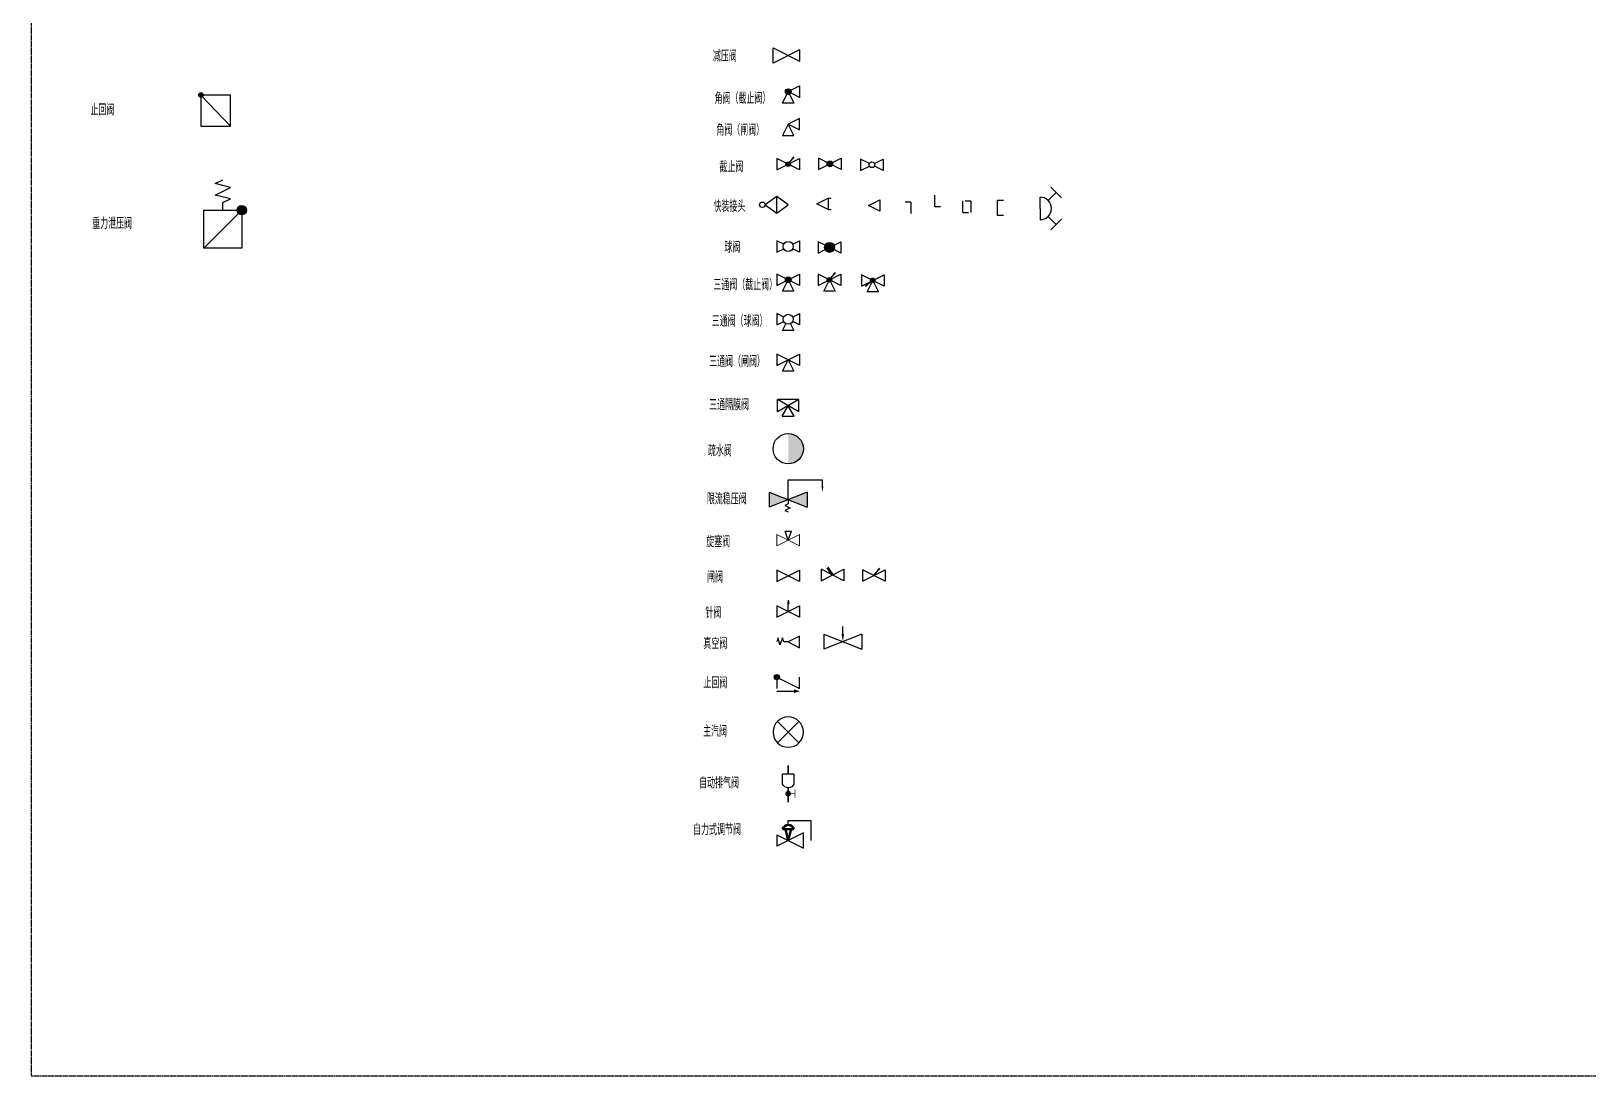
# Model space of a CAD drawing. Header units: millimetres. Extents: x -27 to 1485, y -28 to 650.
# Drawn here: x -27.5 to 383.1, y -27.5 to 248.1 of the extents above; entities that cross this region are included whole.
import ezdxf

# ---------------------------------------------------------------- set-up
doc = ezdxf.new("R2010")
doc.units = ezdxf.units.MM
doc.linetypes.add('ACAD_ISO03W100', pattern=[30, 12, -18])
doc.linetypes.add('HIDDEN2', pattern=[0.1875, 0.125, -0.0625])
for name, color, linetype in [('0-阀门', 3, 'Continuous'), ('H_阀门', 7, 'Continuous'), ('机械', 7, 'Continuous'), ('系统阀门', 1, 'Continuous')]:
    doc.layers.add(name, color=color, linetype=linetype)
doc.layers.add('2-工艺图例', color=7, linetype='Continuous', lineweight=18)
doc.layers.add('未打印', color=41, linetype='HIDDEN2', plot=False)
doc.styles.add('HZ', font='txt_____.ttf', dxfattribs={"width": 0.8, "height": 3, "bigfont": 'hztxtc.shx'})
doc.styles.add('ROMAND', font='romand.shx', dxfattribs={"width": 0.7, "height": 3, "bigfont": 'gbcbig.shx'})

# ---------------------------------------------------------------- blocks, each defined once
blk = doc.blocks.new('CNPE暖通止回阀VAN')
at = {"linetype": 'ByBlock', "lineweight": -2}
h = blk.add_hatch(color=0, dxfattribs=at)
h.dxf.hatch_style = 1
h.paths.add_polyline_path([(-3.46, 4.56, 0.661181), (-4.48, 4.12, 0.203962), (-4.29, 3.69)])
h.paths.add_polyline_path([(-3.27, 4.12, 0.203962), (-3.46, 4.56), (-4.29, 3.69, 0.661181)])
at = {"color": 0, "linetype": 'ByBlock', "lineweight": -2}
for p, q in [((3.88, 4.12), (-3.88, 4.12)), ((3.88, -4.12), (-3.88, 4.12)), ((-3.88, 4.12), (-3.88, -4.12)), ((3.88, -4.12), (3.88, 4.12)), ((-3.88, -4.12), (3.88, -4.12))]:
    blk.add_line(p, q, dxfattribs=at)
blk.add_circle((-3.88, 4.12), 0.6, dxfattribs=at)
blk = doc.blocks.new('重力泄压阀')
at = {"color": 0, "linetype": 'ByBlock'}
for p, q in [((-2, 12), (0, 13)), ((2, 11), (-2, 12)), ((-2, 9), (2, 11)), ((2, 8), (-2, 9)), ((0, 7), (2, 8)), ((0, 5), (0, 7))]:
    blk.add_line(p, q, dxfattribs=at)
at = {"color": 0}
for p, q in [((5, 5), (-5, -5)), ((-5, 5), (5, 5)), ((-5, -5), (-5, 5)), ((5, 5), (5, -5)), ((5, -5), (-5, -5))]:
    blk.add_line(p, q, dxfattribs=at)
for radius in [1.25, 1.12, 1, 0.875, 0.75, 0.625, 0.5, 0.375, 0.25, 0.125]:
    blk.add_circle((5, 5), radius, dxfattribs=at)
blk = doc.blocks.new('CNPE背压调节阀')
at = {"color": 0, "linetype": 'ByBlock'}
for p, q in [((-4, -2), (-4, 2)), ((-4, 2), (3, -1.5)), ((3, 1.5), (-4, -2))]:
    blk.add_line(p, q, dxfattribs=at)
at = {"color": 0, "linetype": 'ByBlock', "lineweight": -2}
blk.add_line((3, 1.5), (3, -1.5), dxfattribs=at)
blk = doc.blocks.new('角阀')
at = {"linetype": 'ByBlock', "lineweight": -2}
h = blk.add_hatch(color=0, dxfattribs=at)
h.paths.add_polyline_path([(0, 0), (-0.67, -0.34, 0.791418), (0.75, 0, 0.284079), (0.34, 0.67)])
h.paths.add_polyline_path([(0.34, 0.67, 0.236068), (-0.34, 0.67), (0, 0)])
h.paths.add_polyline_path([(-0.34, 0.67, 0.162278), (-0.67, 0.34), (0, 0)], flags=16)
h.paths.add_polyline_path([(-0.67, 0.34, 0.116434), (-0.75, 0, 0.116434), (-0.67, -0.34), (0, 0)])
at = {"color": 0, "linetype": 'ByBlock', "lineweight": -2}
for p, q in [((-1.5, -3), (0, 0)), ((0, 0), (3, 1.5)), ((0, 0), (1.5, -3)), ((3, -1.5), (0, 0)), ((3, 1.5), (3, -1.5)), ((1.5, -3), (-1.5, -3))]:
    blk.add_line(p, q, dxfattribs=at)
blk.add_circle((0, 0), 0.75, dxfattribs=at)
blk = doc.blocks.new('安全阀')
at = {"color": 0, "linetype": 'ByBlock', "lineweight": -2}
for p, q in [((0, 0), (-1.5, -3)), ((3, 1.5), (0, 0)), ((0, 0), (3, -1.5)), ((1.5, -3), (0, 0)), ((3, -1.5), (3, 1.5)), ((-1.5, -3), (1.5, -3))]:
    blk.add_line(p, q, dxfattribs=at)
blk = doc.blocks.new('CNPE带引漏接管的截止阀')
h = blk.add_hatch(color=256)
h.dxf.hatch_style = 1
h.paths.add_polyline_path([(0.6, 0, 1), (-0.6, 0, 1)])
at = {"linetype": 'ByBlock', "lineweight": -2}
h = blk.add_hatch(color=0, dxfattribs=at)
h.paths.add_polyline_path([(1.5, 1.88), (1.04, 1.48), (1.13, 1.41)])
h.paths.add_polyline_path([(1.5, 1.88), (1.13, 1.41), (1.22, 1.34)])
at = {"color": 0, "linetype": 'ByBlock', "lineweight": -2}
for p, q in [((-3, 1.5), (-3, -1.5)), ((-0.54, 0.27), (-3, 1.5)), ((0, 0), (1.5, 1.88)), ((0.54, 0.27), (3, 1.5)), ((1.5, 1.88), (1.04, 1.48)), ((1.5, 1.88), (1.22, 1.34)), ((3, 1.5), (3, -1.5)), ((-3, -1.5), (-0.54, -0.27)), ((3, -1.5), (0.54, -0.27))]:
    blk.add_line(p, q, dxfattribs=at)
blk.add_circle((0, 0), 0.6, dxfattribs=at)
blk = doc.blocks.new('截止阀')
at = {"linetype": 'ByBlock', "lineweight": -2}
h = blk.add_hatch(color=0, dxfattribs=at)
h.paths.add_polyline_path([(0, 0), (-0.67, -0.34, 0.791418), (0.75, 0, 0.284079), (0.34, 0.67)])
h.paths.add_polyline_path([(0.34, 0.67, 0.236068), (-0.34, 0.67), (0, 0)])
h.paths.add_polyline_path([(-0.34, 0.67, 0.162278), (-0.67, 0.34), (0, 0)], flags=16)
h.paths.add_polyline_path([(-0.67, 0.34, 0.116434), (-0.75, 0, 0.116434), (-0.67, -0.34), (0, 0)])
blk.add_hatch(color=0, dxfattribs=at).paths.add_polyline_path([(0.34, 0.67, 0.236068), (-0.34, 0.67), (0, 0)])
at = {"color": 0, "linetype": 'ByBlock', "lineweight": -2}
for p, q in [((-3, 1.5), (-3, -1.5)), ((3, -1.5), (-3, 1.5)), ((-3, -1.5), (3, 1.5)), ((3, 1.5), (3, -1.5))]:
    blk.add_line(p, q, dxfattribs=at)
blk.add_circle((0, 0), 0.75, dxfattribs=at)
blk = doc.blocks.new('CNPE截止阀常开')
at = {"color": 0, "linetype": 'ByBlock', "lineweight": -2}
for p, q in [((-3, 1.5), (-3, -1.5)), ((-0.67, 0.34), (-3, 1.5)), ((0.67, 0.34), (3, 1.5)), ((3, 1.5), (3, -1.5)), ((-3, -1.5), (-0.67, -0.34)), ((3, -1.5), (0.67, -0.34))]:
    blk.add_line(p, q, dxfattribs=at)
blk.add_circle((0, 0), 0.75, dxfattribs=at)
blk = doc.blocks.new('CNPE事故后取样快装接头')
for p, q in [((-3.0492, 2.178), (-6.0984, 0)), ((-6.0984, 0), (-3.0492, -2.178)), ((-3.0492, -2.178), (-3.0492, 2.178)), ((0, 0), (-3.0492, 2.178)), ((-3.0492, -2.178), (0, 0))]:
    blk.add_line(p, q)
blk.add_circle((-6.8184, 0), 0.72)
blk = doc.blocks.new('CNPE快装接头1')
at = {"color": 0, "linetype": 'ByBlock', "lineweight": -2}
for p, q in [((0, 0), (3, 1.5)), ((3, -1.5), (0, 0)), ((3, 1.5), (3.75, 1.5)), ((3, 1.5), (3, -1.5)), ((3, -1.5), (3.75, -1.5))]:
    blk.add_line(p, q, dxfattribs=at)
blk = doc.blocks.new('CNPE快装接头2')
at = {"color": 0, "linetype": 'ByBlock', "lineweight": -2}
for p, q in [((0, 0), (3, 1.5)), ((3, -1.5), (0, 0)), ((3, 1.5), (3, -1.5))]:
    blk.add_line(p, q, dxfattribs=at)
blk = doc.blocks.new('CNPE快装接头3')
at = {"color": 0, "linetype": 'ByBlock', "lineweight": -2}
for q in [(-1.5, 1.5), (0, -1.5)]:
    blk.add_line((0, 1.5), q, dxfattribs=at)
blk = doc.blocks.new('CNPE快装接头4')
at = {"color": 0, "linetype": 'ByBlock', "lineweight": -2}
for q in [(0, 1.5), (1.5, -1.5)]:
    blk.add_line((0, -1.5), q, dxfattribs=at)
blk = doc.blocks.new('CNPE快装接头5')
at = {"color": 0, "linetype": 'ByBlock', "lineweight": -2}
for p, q in [((-1.0625, -1.5), (-1.0625, 1.5)), ((1.0625, 1.5), (-0.4375, 1.5)), ((1.0625, 1.5), (1.0625, -1.5)), ((-1.0625, -1.5), (0.4375, -1.5))]:
    blk.add_line(p, q, dxfattribs=at)
blk = doc.blocks.new('CNPE快装接头6')
at = {"color": 0, "linetype": 'ByBlock'}
for p, q in [((0, -2), (0, 2)), ((0, 2), (1.6, 2)), ((1.6, -2), (0, -2))]:
    blk.add_line(p, q, dxfattribs=at)
blk = doc.blocks.new('CNPE消防水系统快装接头')
at = {"linetype": 'ByBlock'}
for p, q in [((2.12, 2.12), (4.24, 4.24)), ((4.24, 4.24), (2.83, 5.66)), ((2.83, 5.66), (5.66, 2.83)), ((0, 0), (0, 3)), ((0, 0), (0, -3)), ((2.12, -2.12), (4.24, -4.24)), ((4.24, -4.24), (5.66, -2.83)), ((4.24, -4.24), (2.83, -5.66))]:
    blk.add_line(p, q, dxfattribs=at)
blk.add_arc((0, 0), 3, 270, 90, dxfattribs=at)
blk = doc.blocks.new('球阀')
at = {"color": 0, "linetype": 'ByBlock', "lineweight": -2}
for p, q in [((-1.17, 0.59), (-3, 1.5)), ((-3, 1.5), (-3, -1.5)), ((1.17, 0.59), (3, 1.5)), ((3, 1.5), (3, -1.5)), ((-3, -1.5), (-1.17, -0.59)), ((3, -1.5), (1.17, -0.59))]:
    blk.add_line(p, q, dxfattribs=at)
blk.add_circle((0, 0), 1.31, dxfattribs=at)
blk = doc.blocks.new('球阀（实心）')
h = blk.add_hatch(color=256)
h.dxf.hatch_style = 1
h.paths.add_polyline_path([(1.31, 0, 1), (-1.31, 0, 1)])
at = {"color": 0, "linetype": 'ByBlock', "lineweight": -2}
for p, q in [((-1.17, 0.59), (-3, 1.5)), ((-3, 1.5), (-3, -1.5)), ((1.17, 0.59), (3, 1.5)), ((3, 1.5), (3, -1.5)), ((-3, -1.5), (-1.17, -0.59)), ((3, -1.5), (1.17, -0.59))]:
    blk.add_line(p, q, dxfattribs=at)
blk.add_circle((0, 0), 1.31, dxfattribs=at)
blk = doc.blocks.new('三通阀3')
at = {"linetype": 'ByBlock', "lineweight": -2}
h = blk.add_hatch(color=0, dxfattribs=at)
h.paths.add_polyline_path([(0, 0), (-0.67, -0.34, 0.791418), (0.75, 0, 0.284079), (0.34, 0.67)])
h.paths.add_polyline_path([(0.34, 0.67, 0.236068), (-0.34, 0.67), (0, 0)])
h.paths.add_polyline_path([(-0.34, 0.67, 0.162278), (-0.67, 0.34), (0, 0)], flags=16)
h.paths.add_polyline_path([(-0.67, 0.34, 0.116434), (-0.75, 0, 0.116434), (-0.67, -0.34), (0, 0)])
at = {"color": 0, "linetype": 'ByBlock', "lineweight": -2}
for p, q in [((0, 0), (-3, 1.5)), ((-3, 1.5), (-3, -1.5)), ((-3, -1.5), (0, 0)), ((-1.5, -3), (0, 0)), ((0, 0), (3, 1.5)), ((3, -1.5), (0, 0)), ((0, 0), (1.5, -3)), ((3, 1.5), (3, -1.5)), ((1.5, -3), (-1.5, -3))]:
    blk.add_line(p, q, dxfattribs=at)
blk.add_circle((0, 0), 0.75, dxfattribs=at)
blk = doc.blocks.new('CNPE带引漏接管的三通截止阀')
at = {"linetype": 'ByBlock', "lineweight": -2}
h = blk.add_hatch(color=0, dxfattribs=at)
h.dxf.hatch_style = 1
h.paths.add_polyline_path([(0.42, 0.43, 0.661181), (-0.6, 0, 0.203962), (-0.42, -0.43)])
h.paths.add_polyline_path([(0.6, 0, 0.203962), (0.42, 0.43), (-0.42, -0.43, 0.661181)])
h = blk.add_hatch(color=0, dxfattribs=at)
h.paths.add_polyline_path([(1.5, 1.88), (1.04, 1.48), (1.13, 1.41)])
h.paths.add_polyline_path([(1.5, 1.88), (1.13, 1.41), (1.22, 1.34)])
at = {"color": 0, "linetype": 'ByBlock', "lineweight": -2}
for p, q in [((-3, 1.5), (-3, -1.5)), ((0, 0), (-3, 1.5)), ((-3, -1.5), (0, 0)), ((-1.5, -3), (0, 0)), ((0, 0), (1.5, 1.88)), ((0, 0), (3, 1.5)), ((3, -1.5), (0, 0)), ((0, 0), (1.5, -3)), ((1.5, 1.88), (1.04, 1.48)), ((1.5, 1.88), (1.22, 1.34)), ((3, 1.5), (3, -1.5)), ((1.5, -3), (-1.5, -3))]:
    blk.add_line(p, q, dxfattribs=at)
blk.add_circle((0, 0), 0.6, dxfattribs=at)
blk = doc.blocks.new('CNPE带引漏接管的三通截止阀2')
at = {"linetype": 'ByBlock', "lineweight": -2}
h = blk.add_hatch(color=0, dxfattribs=at)
h.dxf.hatch_style = 1
h.paths.add_polyline_path([(0.42, 0.43, 0.661181), (-0.6, 0, 0.203962), (-0.42, -0.43)])
h.paths.add_polyline_path([(0.6, 0, 0.203962), (0.42, 0.43), (-0.42, -0.43, 0.661181)])
h = blk.add_hatch(color=0, dxfattribs=at)
h.paths.add_polyline_path([(-1.88, -1.5), (-1.48, -1.04), (-1.41, -1.13)])
h.paths.add_polyline_path([(-1.88, -1.5), (-1.41, -1.13), (-1.34, -1.22)])
at = {"color": 0, "linetype": 'ByBlock', "lineweight": -2}
for p, q in [((-3, 1.5), (-3, -1.5)), ((0, 0), (-3, 1.5)), ((0, 0), (3, 1.5)), ((3, 1.5), (3, -1.5)), ((-3, -1.5), (0, 0)), ((0, 0), (-1.88, -1.5)), ((-1.88, -1.5), (-1.48, -1.04)), ((-1.88, -1.5), (-1.34, -1.22)), ((-1.5, -3), (0, 0)), ((1.5, -3), (-1.5, -3)), ((3, -1.5), (0, 0)), ((0, 0), (1.5, -3))]:
    blk.add_line(p, q, dxfattribs=at)
blk.add_circle((0, 0), 0.6, dxfattribs=at)
blk = doc.blocks.new('三通阀2')
at = {"color": 0, "linetype": 'ByBlock', "lineweight": -2}
for p, q in [((-1.17, 0.59), (-3, 1.5)), ((-3, 1.5), (-3, -1.5)), ((1.17, 0.59), (3, 1.5)), ((3, 1.5), (3, -1.5)), ((-3, -1.5), (-1.17, -0.59)), ((-1.5, -3), (-0.59, -1.17)), ((1.5, -3), (-1.5, -3)), ((0.59, -1.17), (1.5, -3)), ((3, -1.5), (1.17, -0.59))]:
    blk.add_line(p, q, dxfattribs=at)
blk.add_circle((0, 0), 1.31, dxfattribs=at)
blk = doc.blocks.new('三通阀')
at = {"color": 0, "linetype": 'ByBlock', "lineweight": -2}
for p, q in [((-3, 1.5), (-3, -1.5)), ((0, 0), (-3, 1.5)), ((-3, -1.5), (0, 0)), ((-1.5, -3), (0, 0)), ((0, 0), (3, 1.5)), ((3, -1.5), (0, 0)), ((0, 0), (1.5, -3)), ((3, 1.5), (3, -1.5)), ((1.5, -3), (-1.5, -3))]:
    blk.add_line(p, q, dxfattribs=at)
blk = doc.blocks.new('三通隔膜阀')
at = {"color": 7}
blk.add_line((2.8, 1.6), (-2.8, 1.6), dxfattribs=at)
at = {"layer": '0-阀门', "color": 7}
for p, q in [((-2.8, -1.6), (-2.8, 1.6)), ((2.8, 1.6), (-2.8, -1.6)), ((2.8, -1.6), (-2.8, 1.6)), ((-1.6, -2.8), (0, 0)), ((1.6, -2.8), (0, 0)), ((2.8, -1.6), (2.8, 1.6)), ((-1.6, -2.8), (1.6, -2.8))]:
    blk.add_line(p, q, dxfattribs=at)
blk = doc.blocks.new('CNPETFA疏水阀')
at = {"linetype": 'ByBlock'}
blk.add_hatch(color=0, dxfattribs=at).paths.add_polyline_path([(0, 4), (0, -4, 1)])
at = {"color": 0, "linetype": 'ByBlock'}
blk.add_circle((0, 0), 4, dxfattribs=at)
blk = doc.blocks.new('限流稳压阀')
h = blk.add_hatch(color=256)
h.paths.add_polyline_path([(-5, 2), (-5, -2), (0, 0)])
h.paths.add_polyline_path([(5, 2), (0, 0), (5, -2)])
for p, q in [((0, 0), (0, 5.26)), ((0, 5.26), (9.02, 5.26)), ((9.02, 3.5), (9.02, 5.26)), ((0, 0), (0, -1.11)), ((0, -1.11), (-0.86, -1.53)), ((-0.86, -1.53), (0.53, -2.18)), ((0.53, -2.18), (-0.86, -2.81)), ((-0.86, -2.81), (-0.06, -3.21))]:
    blk.add_line(p, q)
at = {"ltscale": 0.7}
for p, q in [((-5, 2), (-5, -2)), ((-5, 2), (5, -2)), ((5, 2), (-5, -2)), ((5, 2), (5, -2))]:
    blk.add_line(p, q, dxfattribs=at)
blk.add_solid([(9.27, 3.5), (9.02, 2), (8.77, 3.5)])
blk = doc.blocks.new('旋塞阀')
for points in [[(0, 0), (-0.84, 2.32)], [(-0.84, 2.32), (0.84, 2.32)], [(0, 0), (0.84, 2.32)]]:
    blk.add_lwpolyline(points)
at = {"layer": '2-工艺图例'}
for points in [[(-3, 1.5), (-3, -1.5)], [(-3, 1.5), (3, -1.5)], [(-3, -1.5), (3, 1.5)], [(3, -1.5), (3, 1.5)]]:
    blk.add_lwpolyline(points, dxfattribs=at)
blk = doc.blocks.new('闸阀')
at = {"color": 0, "linetype": 'ByBlock', "lineweight": -2}
for p, q in [((-3, 1.5), (-3, -1.5)), ((3, -1.5), (-3, 1.5)), ((-3, -1.5), (3, 1.5)), ((3, 1.5), (3, -1.5))]:
    blk.add_line(p, q, dxfattribs=at)
blk = doc.blocks.new('注水型')
at = {"linetype": 'ACAD_ISO03W100', "lineweight": 50}
h = blk.add_hatch(color=256, dxfattribs=at)
h.paths.add_polyline_path([(0, 0), (-0.23, 0.56), (-0.32, 0.5)])
h.paths.add_polyline_path([(0, 0), (-0.32, 0.5), (-0.42, 0.43)])
for p, q in [((-1.31, 2.01), (0, 0)), ((-0.23, 0.56), (-0.32, 0.5)), ((0, 0), (-0.23, 0.56))]:
    blk.add_line(p, q, dxfattribs=at)
blk = doc.blocks.new('CNPE带注水型填料函的阀门')
at = {"color": 0, "linetype": 'ByBlock', "lineweight": -2}
for p, q in [((-3, 1.5), (-3, -1.5)), ((3, -1.5), (-3, 1.5)), ((-3, -1.5), (3, 1.5)), ((-0.42, 0.43), (-0.32, 0.5)), ((0, 0), (-0.42, 0.43)), ((3, 1.5), (3, -1.5))]:
    blk.add_line(p, q, dxfattribs=at)
blk.add_blockref('注水型', (0, 0), dxfattribs=at)
blk = doc.blocks.new('CNPE带引漏接管的闸阀')
at = {"linetype": 'ByBlock', "lineweight": -2}
h = blk.add_hatch(color=0, dxfattribs=at)
h.paths.add_polyline_path([(1.5, 1.87), (1.04, 1.48), (1.13, 1.41)])
h.paths.add_polyline_path([(1.5, 1.87), (1.13, 1.41), (1.22, 1.34)])
at = {"color": 0, "linetype": 'ByBlock', "lineweight": -2}
for p, q in [((-3, 1.5), (-3, -1.5)), ((3, -1.5), (-3, 1.5)), ((-3, -1.5), (3, 1.5)), ((0, 0), (1.5, 1.87)), ((1.5, 1.87), (1.04, 1.48)), ((1.5, 1.87), (1.22, 1.34)), ((3, 1.5), (3, -1.5))]:
    blk.add_line(p, q, dxfattribs=at)
blk = doc.blocks.new('针阀')
at = {"linetype": 'ByBlock', "lineweight": -2}
blk.add_hatch(color=0, dxfattribs=at).paths.add_polyline_path([(0, 3), (-0.14, 2.05), (0, 2.05), (0.14, 2.05)])
at = {"color": 0, "linetype": 'ByBlock', "lineweight": -2}
for p, q in [((-3, 1.5), (-3, -1.5)), ((-3, -1.5), (3, 1.5)), ((3, -1.5), (-3, 1.5)), ((0, 3), (-0.14, 2.05)), ((-0.14, 2.05), (0, 2.05)), ((0, 3), (0.14, 2.05)), ((0, 0), (0, 2.05)), ((0.14, 2.05), (0, 2.05)), ((3, 1.5), (3, -1.5))]:
    blk.add_line(p, q, dxfattribs=at)
blk = doc.blocks.new('CNPE真空阀')
at = {"color": 0}
for p, q in [((-2.625, 1.125), (-3, 0)), ((-2.25, -0.75), (-2.625, 1.125)), ((-1.5, 1.125), (-2.25, -0.75)), ((-1.125, 0), (-1.5, 1.125)), ((0, 0), (-1.125, 0)), ((3, 1.5), (0, 0)), ((0, 0), (3, -1.5)), ((3, -1.5), (3, 1.5))]:
    blk.add_line(p, q, dxfattribs=at)
blk = doc.blocks.new('真空阀_')
at = {"ltscale": 0.7}
for p, q in [((-5, 2), (-5, -2)), ((-5, 2), (5, -2)), ((5, 2), (-5, -2)), ((0, 2), (0, 4)), ((5, 2), (5, -2))]:
    blk.add_line(p, q, dxfattribs=at)
blk.add_solid([(0.33, 2), (0, 0), (-0.33, 2)], dxfattribs=at)
blk = doc.blocks.new('止回阀')
at = {"linetype": 'ByBlock', "lineweight": -2}
for points in [[(-3, 1.5), (-2.37, 1.18, 0.116434), (-2.29, 1.5, 1), (-3.71, 1.5, 0.414214), (-3, 0.79)], [(-2.37, 1.18), (-3, 1.5), (-3, 0.79, 0.284079)]]:
    blk.add_hatch(color=0, dxfattribs=at).paths.add_polyline_path(points)
h = blk.add_hatch(color=0, dxfattribs=at)
h.paths.add_polyline_path([(-3, 1.5), (-2.66, 1.33, 0.116434), (-2.62, 1.5, 1), (-3.38, 1.5, 0.414214), (-3, 1.12)])
h.paths.add_polyline_path([(-2.66, 1.33), (-3, 1.5), (-3, 1.12, 0.284079)], flags=16)
at = {"color": 0, "linetype": 'ByBlock', "lineweight": -2}
for p, q in [((-3, 1.5), (-3, -1.5)), ((-3, 1.5), (3, -1.5)), ((3, -1.5), (3, 1.5)), ((-3, -2.19), (1.52, -2.19))]:
    blk.add_line(p, q, dxfattribs=at)
blk.add_lwpolyline([(1.52, -2.19, 1, 0, 0), (3.02, -2.19, 0, 0, 0)], format="xyseb", dxfattribs=at)
blk.add_circle((-3, 1.5), 0.708, dxfattribs=at)
blk = doc.blocks.new('主汽阀')
at = {"ltscale": 0.7}
for p, q in [((-2.83, -2.83), (2.83, 2.83)), ((2.83, -2.83), (-2.83, 2.83))]:
    blk.add_line(p, q, dxfattribs=at)
blk.add_ellipse((0, 0), major_axis=(-2.83, 2.83), ratio=1, start_param=3.926991, end_param=10.210176, dxfattribs=at)
blk = doc.blocks.new('自动排气阀')
for points, const_width in [([(0, 3.72), (0, 5.97)], 0.45), ([(0, 0), (0, -3.77)], 0.45), ([(0, -1.53), (1.8, -1.53)], 0.225), ([(1.8, -0.34), (1.8, -2.58)], 0.225)]:
    blk.add_lwpolyline(points, dxfattribs=dict(const_width=const_width))
blk.add_lwpolyline([(-1.5, 3.72), (1.5, 3.72), (1.5, 1.02, -0.683235), (-1.5, 1.02), (-1.5, 3.72)], format="xyb")
at = {"const_width": 0.75}
blk.add_lwpolyline([(-0.38, -1.53, 1), (0.38, -1.53, 1)], format="xyb", close=True, dxfattribs=at)
at = {"style": 'HZ', "width": 0.7, "flags": 1}
for tag in ['WHAT', 'SPEC', 'UNIT']:
    blk.add_attdef(tag, (0, -3.77), '', height=0.000015, dxfattribs=at)
blk = doc.blocks.new('自力式调节阀')
at = {"color": 0, "extrusion": (1.22465e-16, 0, -1)}
for p, q in [((0, 4.125), (0, 5.25)), ((0, 5.25), (6, 5.25)), ((6, 5.25), (6, 0))]:
    blk.add_line(p, q, dxfattribs=at)
at = {"color": 0, "linetype": 'ByBlock', "extrusion": (1.22465e-16, 0, -1)}
for p, q in [((4, 2), (-3, -1.5)), ((-3, 1.5), (4, -2)), ((4, -2), (4, 2))]:
    blk.add_line(p, q, dxfattribs=at)
at = {"color": 0, "linetype": 'ByBlock', "lineweight": -2, "extrusion": (1.22465e-16, 0, -1)}
blk.add_line((-3, 1.5), (-3, -1.5), dxfattribs=at)
at = {"color": 0, "lineweight": 50, "extrusion": (1.22465e-16, 0, -1)}
for p, q in [((1.5, 3), (-1.5, 3)), ((0, 0), (-0.75, 3)), ((0.75, 3), (0, 0))]:
    blk.add_line(p, q, dxfattribs=at)
blk.add_arc((0, 2.5625), 1.5625, 16.260205, 163.739795, dxfattribs=at)

msp = doc.modelspace()

# ---------------------------------------------------------------- linework, layer by layer
at = {"layer": '未打印'}
msp.add_lwpolyline([(-27.49, -27.5), (778.51, -27.5), (778.51, 546.5), (-27.49, 546.5)], close=True, dxfattribs=at)

# ---------------------------------------------------------------- block references
for name, p in [('重力泄压阀', (23.07, 195.87)), ('限流稳压阀', (172.18, 124.49)), ('主汽阀', (172.18, 63.18)), ('自力式调节阀', (172.18, 34.58))]:
    msp.add_blockref(name, p)
at = {"layer": 'H_阀门'}
msp.add_blockref('CNPE暖通止回阀VAN', (21.17, 227.13), dxfattribs=at)
at = {"layer": '机械', "linetype": 'ByBlock'}
for name, p in [('CNPE消防水系统快装接头', (238.58, 201.32)), ('CNPE事故后取样快装接头', (172.18, 202.29)), ('CNPE快装接头1', (179.72, 202.51)), ('CNPE快装接头2', (193.37, 202.14)), ('CNPE快装接头3', (204.52, 201.48)), ('CNPE快装接头4', (210.88, 203.32)), ('CNPE快装接头5', (219.29, 201.77)), ('CNPE快装接头6', (227.34, 201.48))]:
    msp.add_blockref(name, p, dxfattribs=at)
at = {"layer": '机械'}
for name, p in [('真空阀_', (186.58, 87.04)), ('CNPE真空阀', (172.18, 86.96))]:
    msp.add_blockref(name, p, dxfattribs=at)
at = {"layer": '系统阀门', "linetype": 'ByBlock'}
for name, p in [('CNPE背压调节阀', (172.18, 241.67)), ('CNPETFA疏水阀', (172.18, 137.94)), ('旋塞阀', (172.18, 113.85))]:
    msp.add_blockref(name, p, dxfattribs=at)
at = {"layer": '系统阀门'}
for name, p in [('角阀', (172.18, 232.14)), ('安全阀', (172.18, 223.58)), ('CNPE带引漏接管的截止阀', (172.18, 213)), ('截止阀', (183.18, 213.08)), ('CNPE截止阀常开', (194.26, 212.86)), ('球阀', (172.18, 191.29)), ('球阀（实心）', (183.09, 191.05)), ('三通阀3', (172.18, 182.52)), ('CNPE带引漏接管的三通截止阀', (183.08, 182.48)), ('CNPE带引漏接管的三通截止阀2', (194.46, 182.34)), ('三通阀2', (172.18, 172.1)), ('三通阀', (172.18, 161.43)), ('闸阀', (172.18, 104.43)), ('CNPE带注水型填料函的阀门', (183.83, 104.63)), ('CNPE带引漏接管的闸阀', (194.75, 104.48)), ('针阀', (172.18, 94.98)), ('止回阀', (172.18, 76.18))]:
    msp.add_blockref(name, p, dxfattribs=at)
at = {"layer": '系统阀门', "color": 0, "linetype": 'ByBlock'}
for name, p in [('三通隔膜阀', (172.18, 149.3)), ('自动排气阀', (172.18, 48.47))]:
    msp.add_blockref(name, p, dxfattribs=at)

# ---------------------------------------------------------------- texts
at = {"style": 'ROMAND', "width": 0.7}
for s, p in [('减压阀', (152.32, 240.05)), ('角阀（截止阀）', (152.76, 228.91)), ('止回阀', (-11.83, 225.85)), ('角阀（闸阀）', (153.21, 220.54)), ('截止阀', (154.03, 210.82)), ('快装接头', (152.47, 200.43)), ('重力泄压阀', (-11.38, 195.91)), ('球阀', (155.37, 189.63)), ('三通阀（截止阀）', (152.44, 179.73)), ('三通阀（球阀）', (151.99, 170.15)), ('三通阀（闸阀）', (151.32, 159.49)), ('三通隔膜阀', (151.32, 148.06)), ('疏水阀', (151.01, 135.94)), ('限流稳压阀', (150.71, 123.24)), ('旋塞阀', (150.56, 111.95)), ('闸阀', (150.78, 102.62)), ('针阀', (150.33, 93.21)), ('真空阀', (149.8, 85.09)), ('止回阀', (149.8, 74.71)), ('主汽阀', (149.73, 61.93)), ('自动排气阀', (148.67, 48.31)), ('自力式调节阀', (147.1, 35.99))]:
    msp.add_text(s, height=3, dxfattribs=at).set_placement(p)

doc.saveas('drawing.dxf')
